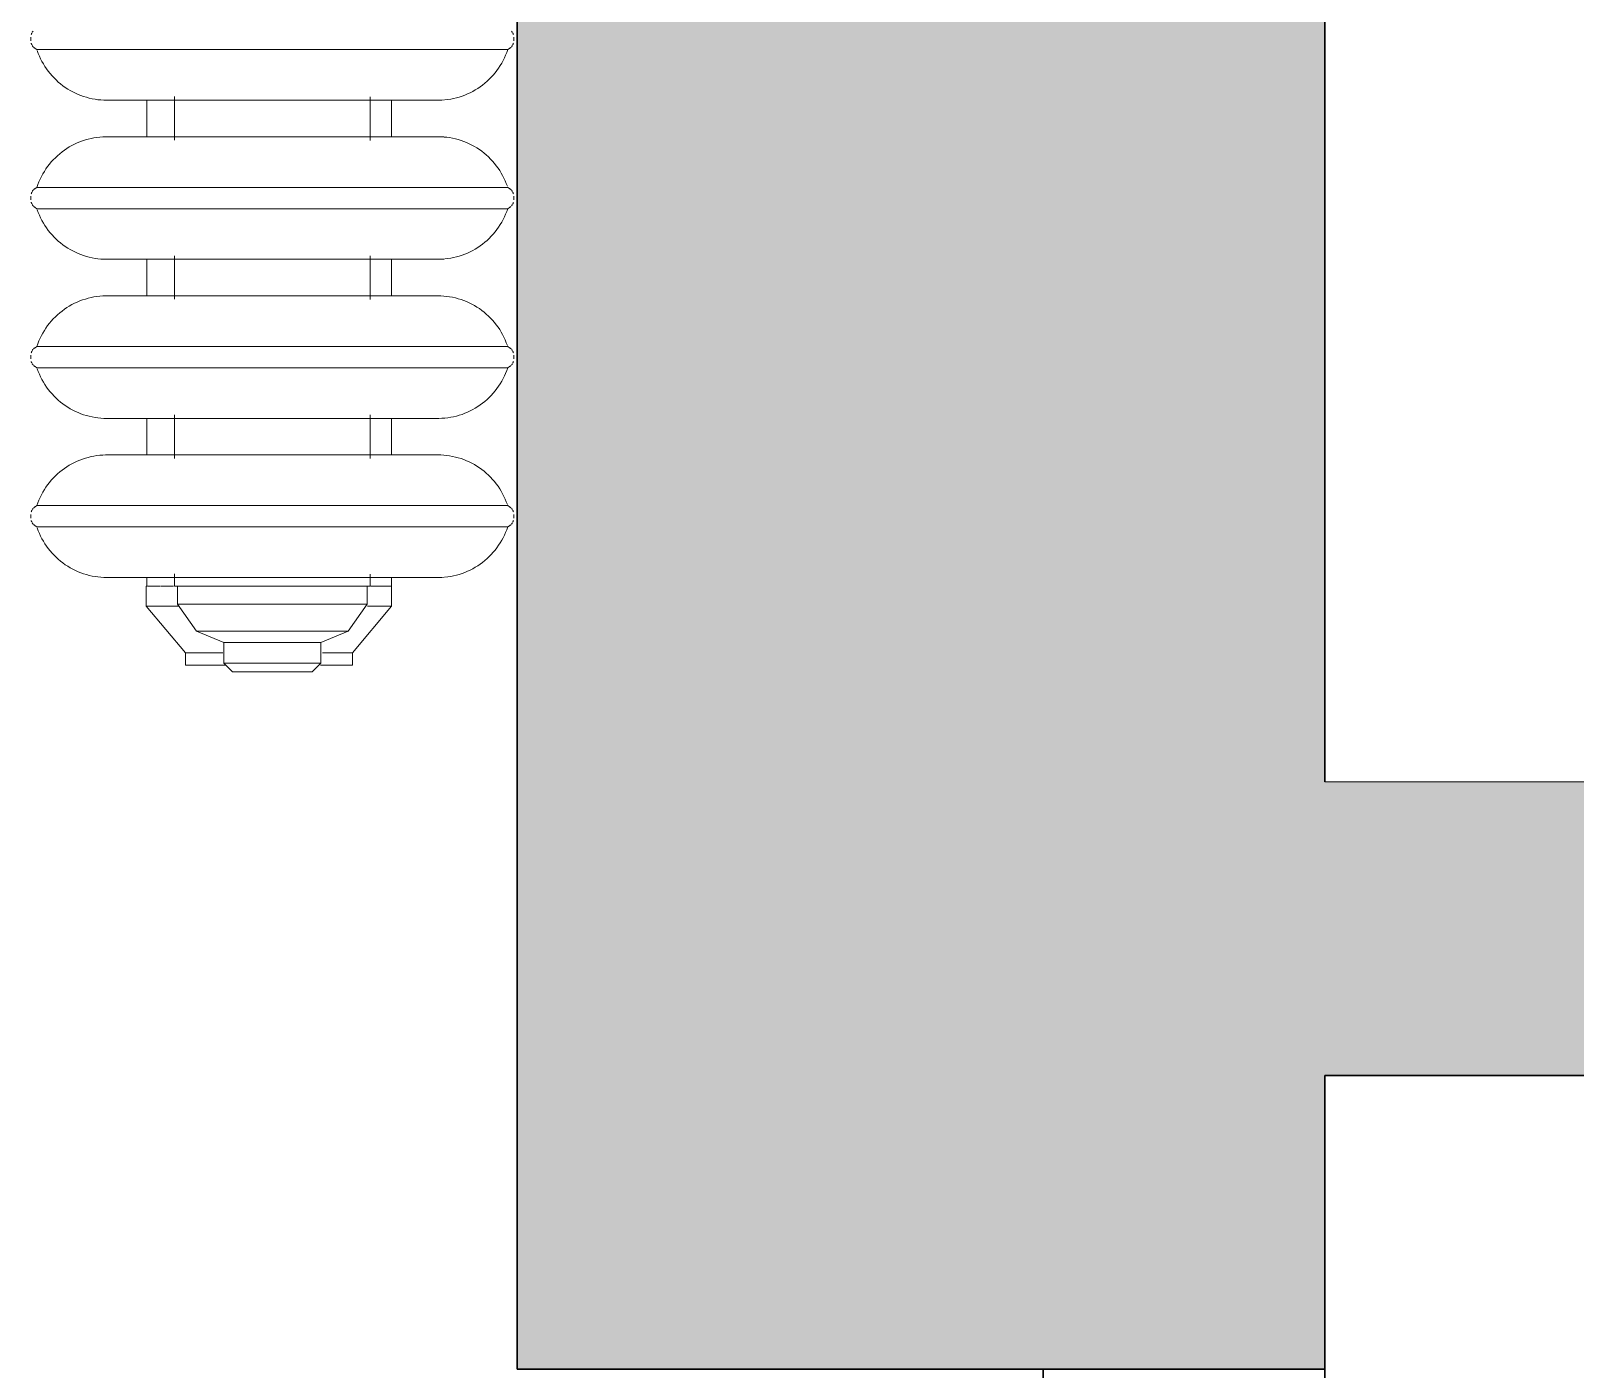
# Model space of a CAD drawing. Header units: inches. Extents: x -4688 to 1542, y -3558 to 978.
# Drawn here: x 454.34 to 485.89, y 430.76 to 458.1 of the extents above; entities that cross this region are included whole.
import ezdxf

# ---------------------------------------------------------------- set-up
doc = ezdxf.new("R2010")
doc.units = ezdxf.units.IN
doc.header["$MEASUREMENT"] = 0
for name, color, linetype, lineweight in [('A-DOOR', 31, 'Continuous', 18), ('A-DOOR-FRAM', 31, 'Continuous', 30), ('A-GENM', 13, 'Continuous', 9), ('A-WALL', 113, 'Continuous', 18), ('A-WALL-PATT', 111, 'Continuous', 18)]:
    doc.layers.add(name, color=color, linetype=linetype, lineweight=lineweight)

# ---------------------------------------------------------------- blocks, each defined once
blk = doc.blocks.new('Single Flush - D2 2_8_ X 8_-7364777-1st Floor Power _ Signal')
at = {"layer": 'A-DOOR', "color": 8, "lineweight": 30}
for p, q in [((-7.826, -29.507), (14.669, -7.013)), ((14.669, -7.013), (15.906, -8.25)), ((15.906, -8.25), (-6.589, -30.745)), ((-6.589, -30.745), (-7.826, -29.507))]:
    blk.add_line(p, q, dxfattribs=at)
at = {"layer": 'A-DOOR', "lineweight": 9}
blk.add_arc((15.906, -8.25), 31.812, 179.5, 225, dxfattribs=at)
at = {"layer": 'A-DOOR-FRAM', "color": 8}
for p, q in [((-18, -2.5), (-18, -8.25)), ((-18, -2.5), (-16, -2.5)), ((-16, -2.5), (-16, -8.25)), ((16, -2.5), (16, -8.25)), ((16, -2.5), (18, -2.5)), ((18, -2.5), (18, -8.25)), ((-18, -8.25), (-16, -8.25)), ((16, -8.25), (18, -8.25))]:
    blk.add_line(p, q, dxfattribs=at)
blk = doc.blocks.new('Cast_Iron_Radiator_8182 - Cast_Iron_Radiator_8182-V99-1st Floor Power _ Signal')
at = {"layer": 'A-GENM'}
for p, q in [((-5.943, 4.848), (-5.968, 4.809)), ((-5.968, 1), (-5.968, 4.809)), ((-5.75, 4.933), (-5.787, 4.933)), ((-5.713, 4.933), (-5.75, 4.933)), ((-5.532, 4.809), (-5.557, 4.848)), ((-5.532, 1), (-5.532, 4.809)), ((-2.693, 4.848), (-2.718, 4.809)), ((-2.718, 1), (-2.718, 4.809)), ((-2.5, 4.933), (-2.537, 4.933)), ((-2.463, 4.933), (-2.5, 4.933)), ((-2.282, 4.809), (-2.307, 4.848)), ((-2.282, 1), (-2.282, 4.809)), ((0.557, 4.848), (0.532, 4.809)), ((0.532, 1), (0.532, 4.809)), ((0.75, 4.933), (0.713, 4.933)), ((0.787, 4.933), (0.75, 4.933)), ((0.968, 4.809), (0.943, 4.848)), ((0.968, 1), (0.968, 4.809)), ((3.807, 4.848), (3.782, 4.809)), ((3.782, 1), (3.782, 4.809)), ((4, 4.933), (3.963, 4.933)), ((4.037, 4.933), (4, 4.933)), ((-7.584, 2.575), (-8.542, 1.771)), ((-7.179, 2.575), (-7.584, 2.575)), ((-7.584, 1.924), (-7.584, 2.575)), ((-7.179, 2.575), (-7.179, 2.565)), ((-6.997, 2.562), (-7.179, 2.562)), ((-7.179, 2.436), (-7.179, 2.551)), ((-3.747, 2.562), (-4.503, 2.562)), ((-0.497, 2.562), (-1.253, 2.562)), ((2.753, 2.562), (1.997, 2.562)), ((-7.179, 2.452), (-7.179, 2.301)), ((-7.179, 2.017), (-7.179, 2.287)), ((-7.545, 1.935), (-8.095, 1.55)), ((-7.179, 1.935), (-7.545, 1.935)), ((-7.545, 1.935), (-7.545, -1.935)), ((-6.928, 2), (-7.179, 2)), ((-7.179, -2), (-7.179, 2)), ((-3.678, 2), (-4.568, 2)), ((-0.428, 2), (-1.318, 2)), ((2.822, 2), (1.932, 2)), ((-8.542, 1.771), (-8.792, 1.771)), ((-8.792, 1.771), (-8.792, 0.961)), ((-8.542, 1.771), (-8.542, 1.008)), ((-8.095, 1.55), (-8.331, 0.993)), ((-8.095, 1.55), (-8.095, -1.55)), ((-8.753, 0.993), (-8.929, 0.816)), ((-8.331, 0.993), (-8.753, 0.993)), ((-8.753, 0.993), (-8.753, -0.993)), ((-8.331, 0.993), (-8.331, -0.993)), ((-7.002, 1), (-7.002, -1)), ((-5.968, -1), (-5.968, 1)), ((-5.532, -1), (-5.532, 1)), ((-4.498, -1), (-4.498, 1)), ((-3.752, 1), (-3.752, -1)), ((-2.718, -1), (-2.718, 1)), ((-2.282, -1), (-2.282, 1)), ((-1.248, -1), (-1.248, 1)), ((-0.502, 1), (-0.502, -1)), ((0.532, -1), (0.532, 1)), ((0.968, -1), (0.968, 1)), ((2.002, -1), (2.002, 1)), ((2.748, 1), (2.748, -1)), ((3.782, -1), (3.782, 1)), ((-8.929, 0.816), (-8.929, -0.816)), ((-8.929, -0.816), (-8.753, -0.993)), ((-8.792, -0.985), (-8.792, -1.635)), ((-8.753, -0.993), (-8.331, -0.993)), ((-8.542, -1.028), (-8.542, -1.635)), ((-8.331, -0.993), (-8.095, -1.55)), ((-5.968, -4.809), (-5.968, -1)), ((-5.532, -4.809), (-5.532, -1)), ((-2.718, -4.809), (-2.718, -1)), ((-2.282, -4.809), (-2.282, -1)), ((0.532, -4.809), (0.532, -1)), ((0.968, -4.809), (0.968, -1)), ((3.782, -4.809), (3.782, -1)), ((-8.095, -1.55), (-7.545, -1.935)), ((-8.792, -1.635), (-8.542, -1.635)), ((-8.542, -1.635), (-7.584, -2.438)), ((-7.584, -2.438), (-7.584, -1.944)), ((-7.545, -1.935), (-7.179, -1.935)), ((-7.179, -2), (-6.932, -2)), ((-7.179, -2.188), (-7.179, -2.013)), ((-7.179, -2.192), (-7.179, -2.296)), ((-4.572, -2), (-3.682, -2)), ((-1.322, -2), (-0.432, -2)), ((1.928, -2), (2.818, -2)), ((-7.584, -2.438), (-7.179, -2.438)), ((-7.179, -2.438), (-7.179, -2.291)), ((-7.179, -2.438), (-6.996, -2.438)), ((-4.501, -2.438), (-3.746, -2.438)), ((-1.251, -2.438), (-0.496, -2.438)), ((1.999, -2.438), (2.754, -2.438)), ((-5.968, -4.809), (-5.943, -4.848)), ((-5.787, -4.933), (-5.75, -4.933)), ((-5.75, -4.933), (-5.713, -4.933)), ((-5.557, -4.848), (-5.532, -4.809)), ((-2.718, -4.809), (-2.693, -4.848)), ((-2.537, -4.933), (-2.5, -4.933)), ((-2.5, -4.933), (-2.463, -4.933)), ((-2.307, -4.848), (-2.282, -4.809)), ((0.532, -4.809), (0.557, -4.848)), ((0.713, -4.933), (0.75, -4.933)), ((0.75, -4.933), (0.787, -4.933)), ((0.943, -4.848), (0.968, -4.809)), ((3.782, -4.809), (3.807, -4.848)), ((3.963, -4.933), (4, -4.933)), ((4, -4.933), (4.037, -4.933))]:
    blk.add_line(p, q, dxfattribs=at)
at = {"layer": 'A-GENM', "flags": 128}
for points in [[(-7.002, 3.383), (-7.001, 3.443), (-6.997, 3.503), (-6.991, 3.563), (-6.983, 3.622), (-6.972, 3.681), (-6.959, 3.74), (-6.943, 3.798), (-6.926, 3.855), (-6.906, 3.911), (-6.883, 3.967), (-6.859, 4.022), (-6.832, 4.076), (-6.804, 4.128), (-6.773, 4.18), (-6.74, 4.23), (-6.705, 4.279), (-6.668, 4.326), (-6.63, 4.372), (-6.589, 4.416), (-6.547, 4.459), (-6.503, 4.5), (-6.458, 4.539), (-6.411, 4.576), (-6.362, 4.612), (-6.312, 4.645), (-6.261, 4.677), (-6.209, 4.706), (-6.155, 4.733), (-6.101, 4.758), (-6.045, 4.781), (-5.989, 4.802)], [(-5.943, 4.848), (-5.938, 4.854), (-5.934, 4.86), (-5.929, 4.866), (-5.925, 4.872), (-5.919, 4.877)], [(-5.909, 4.887), (-5.903, 4.892), (-5.897, 4.896), (-5.891, 4.901), (-5.885, 4.905)], [(-5.872, 4.912), (-5.865, 4.915), (-5.858, 4.918), (-5.851, 4.921), (-5.844, 4.924), (-5.837, 4.926)], [(-5.662, 4.925), (-5.655, 4.923), (-5.648, 4.921), (-5.641, 4.918), (-5.634, 4.915), (-5.627, 4.912)], [(-5.614, 4.904), (-5.608, 4.9), (-5.602, 4.896), (-5.596, 4.891), (-5.591, 4.887)], [(-5.58, 4.876), (-5.575, 4.871), (-5.57, 4.865), (-5.565, 4.859), (-5.561, 4.854), (-5.557, 4.848)], [(-5.532, 4.809), (-5.475, 4.789), (-5.419, 4.767), (-5.365, 4.743), (-5.311, 4.716), (-5.258, 4.688), (-5.206, 4.657), (-5.156, 4.624), (-5.107, 4.59), (-5.059, 4.553), (-5.013, 4.515), (-4.969, 4.474), (-4.926, 4.432), (-4.885, 4.389), (-4.846, 4.343), (-4.808, 4.296), (-4.773, 4.248), (-4.739, 4.198), (-4.707, 4.147), (-4.678, 4.095), (-4.651, 4.042), (-4.625, 3.987), (-4.602, 3.932), (-4.581, 3.876), (-4.563, 3.819), (-4.547, 3.761), (-4.533, 3.703), (-4.521, 3.644), (-4.512, 3.585), (-4.505, 3.525), (-4.5, 3.465), (-4.498, 3.405), (-4.498, 3.383)], [(-3.752, 3.383), (-3.751, 3.443), (-3.747, 3.503), (-3.741, 3.563), (-3.733, 3.622), (-3.722, 3.681), (-3.709, 3.74), (-3.693, 3.798), (-3.676, 3.855), (-3.656, 3.911), (-3.633, 3.967), (-3.609, 4.022), (-3.582, 4.076), (-3.554, 4.128), (-3.523, 4.18), (-3.49, 4.23), (-3.455, 4.279), (-3.418, 4.326), (-3.38, 4.372), (-3.339, 4.416), (-3.297, 4.459), (-3.253, 4.5), (-3.208, 4.539), (-3.161, 4.576), (-3.112, 4.612), (-3.062, 4.645), (-3.011, 4.677), (-2.959, 4.706), (-2.905, 4.733), (-2.851, 4.758), (-2.795, 4.781), (-2.739, 4.802)], [(-2.693, 4.848), (-2.688, 4.854), (-2.684, 4.86), (-2.679, 4.866), (-2.675, 4.872), (-2.669, 4.877)], [(-2.659, 4.887), (-2.653, 4.892), (-2.647, 4.896), (-2.641, 4.901), (-2.635, 4.905)], [(-2.622, 4.912), (-2.615, 4.915), (-2.608, 4.918), (-2.601, 4.921), (-2.594, 4.924), (-2.587, 4.926)], [(-2.412, 4.925), (-2.405, 4.923), (-2.398, 4.921), (-2.391, 4.918), (-2.384, 4.915), (-2.377, 4.912)], [(-2.364, 4.904), (-2.358, 4.9), (-2.352, 4.896), (-2.346, 4.891), (-2.341, 4.887)], [(-2.33, 4.876), (-2.325, 4.871), (-2.32, 4.865), (-2.315, 4.859), (-2.311, 4.854), (-2.307, 4.848)], [(-2.282, 4.809), (-2.225, 4.789), (-2.169, 4.767), (-2.115, 4.743), (-2.061, 4.716), (-2.008, 4.688), (-1.956, 4.657), (-1.906, 4.624), (-1.857, 4.59), (-1.809, 4.553), (-1.763, 4.515), (-1.719, 4.474), (-1.676, 4.432), (-1.635, 4.389), (-1.596, 4.343), (-1.558, 4.296), (-1.523, 4.248), (-1.489, 4.198), (-1.457, 4.147), (-1.428, 4.095), (-1.401, 4.042), (-1.375, 3.987), (-1.352, 3.932), (-1.331, 3.876), (-1.313, 3.819), (-1.297, 3.761), (-1.283, 3.703), (-1.271, 3.644), (-1.262, 3.585), (-1.255, 3.525), (-1.25, 3.465), (-1.248, 3.405), (-1.248, 3.383)], [(-0.502, 3.383), (-0.501, 3.443), (-0.497, 3.503), (-0.491, 3.563), (-0.483, 3.622), (-0.472, 3.681), (-0.459, 3.74), (-0.443, 3.798), (-0.426, 3.855), (-0.406, 3.911), (-0.383, 3.967), (-0.359, 4.022), (-0.332, 4.076), (-0.304, 4.128), (-0.273, 4.18), (-0.24, 4.23), (-0.205, 4.279), (-0.168, 4.326), (-0.13, 4.372), (-0.089, 4.416), (-0.047, 4.459), (-0.003, 4.5), (0.042, 4.539), (0.089, 4.576), (0.138, 4.612), (0.188, 4.645), (0.239, 4.677), (0.291, 4.706), (0.345, 4.733), (0.399, 4.758), (0.455, 4.781), (0.511, 4.802)], [(0.557, 4.848), (0.562, 4.854), (0.566, 4.86), (0.571, 4.866), (0.575, 4.872), (0.581, 4.877)], [(0.591, 4.887), (0.597, 4.892), (0.603, 4.896), (0.609, 4.901), (0.615, 4.905)], [(0.628, 4.912), (0.635, 4.915), (0.642, 4.918), (0.649, 4.921), (0.656, 4.924), (0.663, 4.926)], [(0.838, 4.925), (0.845, 4.923), (0.852, 4.921), (0.859, 4.918), (0.866, 4.915), (0.873, 4.912)], [(0.886, 4.904), (0.892, 4.9), (0.898, 4.896), (0.904, 4.891), (0.909, 4.887)], [(0.92, 4.876), (0.925, 4.871), (0.93, 4.865), (0.935, 4.859), (0.939, 4.854), (0.943, 4.848)], [(0.968, 4.809), (1.025, 4.789), (1.081, 4.767), (1.135, 4.743), (1.189, 4.716), (1.242, 4.688), (1.294, 4.657), (1.344, 4.624), (1.393, 4.59), (1.441, 4.553), (1.487, 4.515), (1.531, 4.474), (1.574, 4.432), (1.615, 4.389), (1.654, 4.343), (1.692, 4.296), (1.727, 4.248), (1.761, 4.198), (1.793, 4.147), (1.822, 4.095), (1.849, 4.042), (1.875, 3.987), (1.898, 3.932), (1.919, 3.876), (1.937, 3.819), (1.953, 3.761), (1.967, 3.703), (1.979, 3.644), (1.988, 3.585), (1.995, 3.525), (2, 3.465), (2.002, 3.405), (2.002, 3.383)], [(2.748, 3.383), (2.749, 3.443), (2.753, 3.503), (2.759, 3.563), (2.767, 3.622), (2.778, 3.681), (2.791, 3.74), (2.807, 3.798), (2.824, 3.855), (2.844, 3.911), (2.867, 3.967), (2.891, 4.022), (2.918, 4.076), (2.946, 4.128), (2.977, 4.18), (3.01, 4.23), (3.045, 4.279), (3.082, 4.326), (3.12, 4.372), (3.161, 4.416), (3.203, 4.459), (3.247, 4.5), (3.292, 4.539), (3.339, 4.576), (3.388, 4.612), (3.438, 4.645), (3.489, 4.677), (3.541, 4.706), (3.595, 4.733), (3.649, 4.758), (3.705, 4.781), (3.761, 4.802)], [(3.807, 4.848), (3.812, 4.854), (3.816, 4.86), (3.821, 4.866), (3.825, 4.872), (3.831, 4.877)], [(3.841, 4.887), (3.847, 4.892), (3.853, 4.896), (3.859, 4.901), (3.865, 4.905)], [(3.878, 4.912), (3.885, 4.915), (3.892, 4.918), (3.899, 4.921), (3.906, 4.924), (3.913, 4.926)], [(4.088, 4.925), (4.095, 4.923), (4.102, 4.921), (4.109, 4.918), (4.116, 4.915), (4.123, 4.912)], [(4.136, 4.904), (4.142, 4.9), (4.148, 4.896), (4.154, 4.891), (4.159, 4.887)], [(-7.002, 3.383), (-7.002, 3.381), (-7.002, 3.375), (-7.002, 3.366), (-7.002, 3.353), (-7.002, 3.336), (-7.002, 3.315), (-7.002, 3.29), (-7.002, 3.262), (-7.002, 3.23), (-7.002, 3.195), (-7.002, 3.156), (-7.002, 3.114), (-7.002, 3.068), (-7.002, 3.019), (-7.002, 2.967), (-7.002, 2.911), (-7.002, 2.853), (-7.002, 2.792), (-7.002, 2.727), (-7.002, 2.66), (-7.002, 2.591), (-7.002, 2.518), (-7.002, 2.444), (-7.002, 2.367), (-7.002, 2.288), (-7.002, 2.206), (-7.002, 2.123), (-7.002, 2.038), (-7.002, 1.952), (-7.002, 1.864), (-7.002, 1.774), (-7.002, 1.683), (-7.002, 1.591), (-7.002, 1.499), (-7.002, 1.405), (-7.002, 1.311), (-7.002, 1.216), (-7.002, 1.121), (-7.002, 1.026), (-7.002, 1)], [(-7.002, 2.571), (-7.002, 2.642), (-7.002, 2.71), (-7.002, 2.775), (-7.002, 2.837), (-7.002, 2.896), (-7.002, 2.952), (-7.002, 3.005), (-7.002, 3.055), (-7.002, 3.102), (-7.002, 3.145), (-7.002, 3.185), (-7.002, 3.221), (-7.002, 3.254), (-7.002, 3.283), (-7.002, 3.309), (-7.002, 3.33), (-7.002, 3.348), (-7.002, 3.363), (-7.002, 3.373), (-7.002, 3.38), (-7.002, 3.383), (-7.002, 3.383)], [(-4.498, 1), (-4.498, 1.095), (-4.498, 1.19), (-4.498, 1.285), (-4.498, 1.38), (-4.498, 1.473), (-4.498, 1.566), (-4.498, 1.659), (-4.498, 1.75), (-4.498, 1.839), (-4.498, 1.928), (-4.498, 2.015), (-4.498, 2.1), (-4.498, 2.184), (-4.498, 2.266), (-4.498, 2.346), (-4.498, 2.423), (-4.498, 2.498), (-4.498, 2.571), (-4.498, 2.642), (-4.498, 2.71), (-4.498, 2.775), (-4.498, 2.837), (-4.498, 2.896), (-4.498, 2.952), (-4.498, 3.005), (-4.498, 3.055), (-4.498, 3.102), (-4.498, 3.145), (-4.498, 3.185), (-4.498, 3.221), (-4.498, 3.254), (-4.498, 3.283), (-4.498, 3.309), (-4.498, 3.33), (-4.498, 3.348), (-4.498, 3.363), (-4.498, 3.373), (-4.498, 3.38), (-4.498, 3.383), (-4.498, 3.383)], [(-4.498, 3.383), (-4.498, 3.381), (-4.498, 3.375), (-4.498, 3.366), (-4.498, 3.353), (-4.498, 3.336), (-4.498, 3.315), (-4.498, 3.29), (-4.498, 3.262), (-4.498, 3.23), (-4.498, 3.195), (-4.498, 3.156), (-4.498, 3.114), (-4.498, 3.068), (-4.498, 3.019), (-4.498, 2.967), (-4.498, 2.911), (-4.498, 2.853), (-4.498, 2.792), (-4.498, 2.727), (-4.498, 2.66), (-4.498, 2.591), (-4.498, 2.562)], [(-3.752, 3.383), (-3.752, 3.381), (-3.752, 3.375), (-3.752, 3.366), (-3.752, 3.353), (-3.752, 3.336), (-3.752, 3.315), (-3.752, 3.29), (-3.752, 3.262), (-3.752, 3.23), (-3.752, 3.195), (-3.752, 3.156), (-3.752, 3.114), (-3.752, 3.068), (-3.752, 3.019), (-3.752, 2.967), (-3.752, 2.911), (-3.752, 2.853), (-3.752, 2.792), (-3.752, 2.727), (-3.752, 2.66), (-3.752, 2.591), (-3.752, 2.518), (-3.752, 2.444), (-3.752, 2.367), (-3.752, 2.288), (-3.752, 2.206), (-3.752, 2.123), (-3.752, 2.038), (-3.752, 1.952), (-3.752, 1.864), (-3.752, 1.774), (-3.752, 1.683), (-3.752, 1.591), (-3.752, 1.499), (-3.752, 1.405), (-3.752, 1.311), (-3.752, 1.216), (-3.752, 1.121), (-3.752, 1.026), (-3.752, 1)], [(-3.752, 2.571), (-3.752, 2.642), (-3.752, 2.71), (-3.752, 2.775), (-3.752, 2.837), (-3.752, 2.896), (-3.752, 2.952), (-3.752, 3.005), (-3.752, 3.055), (-3.752, 3.102), (-3.752, 3.145), (-3.752, 3.185), (-3.752, 3.221), (-3.752, 3.254), (-3.752, 3.283), (-3.752, 3.309), (-3.752, 3.33), (-3.752, 3.348), (-3.752, 3.363), (-3.752, 3.373), (-3.752, 3.38), (-3.752, 3.383), (-3.752, 3.383)], [(-1.248, 1), (-1.248, 1.095), (-1.248, 1.19), (-1.248, 1.285), (-1.248, 1.38), (-1.248, 1.473), (-1.248, 1.566), (-1.248, 1.659), (-1.248, 1.75), (-1.248, 1.839), (-1.248, 1.928), (-1.248, 2.015), (-1.248, 2.1), (-1.248, 2.184), (-1.248, 2.266), (-1.248, 2.346), (-1.248, 2.423), (-1.248, 2.498), (-1.248, 2.571), (-1.248, 2.642), (-1.248, 2.71), (-1.248, 2.775), (-1.248, 2.837), (-1.248, 2.896), (-1.248, 2.952), (-1.248, 3.005), (-1.248, 3.055), (-1.248, 3.102), (-1.248, 3.145), (-1.248, 3.185), (-1.248, 3.221), (-1.248, 3.254), (-1.248, 3.283), (-1.248, 3.309), (-1.248, 3.33), (-1.248, 3.348), (-1.248, 3.363), (-1.248, 3.373), (-1.248, 3.38), (-1.248, 3.383), (-1.248, 3.383)], [(-1.248, 3.383), (-1.248, 3.381), (-1.248, 3.375), (-1.248, 3.366), (-1.248, 3.353), (-1.248, 3.336), (-1.248, 3.315), (-1.248, 3.29), (-1.248, 3.262), (-1.248, 3.23), (-1.248, 3.195), (-1.248, 3.156), (-1.248, 3.114), (-1.248, 3.068), (-1.248, 3.019), (-1.248, 2.967), (-1.248, 2.911), (-1.248, 2.853), (-1.248, 2.792), (-1.248, 2.727), (-1.248, 2.66), (-1.248, 2.591), (-1.248, 2.562)], [(-0.502, 3.383), (-0.502, 3.381), (-0.502, 3.375), (-0.502, 3.366), (-0.502, 3.353), (-0.502, 3.336), (-0.502, 3.315), (-0.502, 3.29), (-0.502, 3.262), (-0.502, 3.23), (-0.502, 3.195), (-0.502, 3.156), (-0.502, 3.114), (-0.502, 3.068), (-0.502, 3.019), (-0.502, 2.967), (-0.502, 2.911), (-0.502, 2.853), (-0.502, 2.792), (-0.502, 2.727), (-0.502, 2.66), (-0.502, 2.591), (-0.502, 2.518), (-0.502, 2.444), (-0.502, 2.367), (-0.502, 2.288), (-0.502, 2.206), (-0.502, 2.123), (-0.502, 2.038), (-0.502, 1.952), (-0.502, 1.864), (-0.502, 1.774), (-0.502, 1.683), (-0.502, 1.591), (-0.502, 1.499), (-0.502, 1.405), (-0.502, 1.311), (-0.502, 1.216), (-0.502, 1.121), (-0.502, 1.026), (-0.502, 1)], [(-0.502, 2.571), (-0.502, 2.642), (-0.502, 2.71), (-0.502, 2.775), (-0.502, 2.837), (-0.502, 2.896), (-0.502, 2.952), (-0.502, 3.005), (-0.502, 3.055), (-0.502, 3.102), (-0.502, 3.145), (-0.502, 3.185), (-0.502, 3.221), (-0.502, 3.254), (-0.502, 3.283), (-0.502, 3.309), (-0.502, 3.33), (-0.502, 3.348), (-0.502, 3.363), (-0.502, 3.373), (-0.502, 3.38), (-0.502, 3.383), (-0.502, 3.383)], [(2.002, 1), (2.002, 1.095), (2.002, 1.19), (2.002, 1.285), (2.002, 1.38), (2.002, 1.473), (2.002, 1.566), (2.002, 1.659), (2.002, 1.75), (2.002, 1.839), (2.002, 1.928), (2.002, 2.015), (2.002, 2.1), (2.002, 2.184), (2.002, 2.266), (2.002, 2.346), (2.002, 2.423), (2.002, 2.498), (2.002, 2.571), (2.002, 2.642), (2.002, 2.71), (2.002, 2.775), (2.002, 2.837), (2.002, 2.896), (2.002, 2.952), (2.002, 3.005), (2.002, 3.055), (2.002, 3.102), (2.002, 3.145), (2.002, 3.185), (2.002, 3.221), (2.002, 3.254), (2.002, 3.283), (2.002, 3.309), (2.002, 3.33), (2.002, 3.348), (2.002, 3.363), (2.002, 3.373), (2.002, 3.38), (2.002, 3.383), (2.002, 3.383)], [(2.002, 3.383), (2.002, 3.381), (2.002, 3.375), (2.002, 3.366), (2.002, 3.353), (2.002, 3.336), (2.002, 3.315), (2.002, 3.29), (2.002, 3.262), (2.002, 3.23), (2.002, 3.195), (2.002, 3.156), (2.002, 3.114), (2.002, 3.068), (2.002, 3.019), (2.002, 2.967), (2.002, 2.911), (2.002, 2.853), (2.002, 2.792), (2.002, 2.727), (2.002, 2.66), (2.002, 2.591), (2.002, 2.562)], [(2.748, 3.383), (2.748, 3.381), (2.748, 3.375), (2.748, 3.366), (2.748, 3.353), (2.748, 3.336), (2.748, 3.315), (2.748, 3.29), (2.748, 3.262), (2.748, 3.23), (2.748, 3.195), (2.748, 3.156), (2.748, 3.114), (2.748, 3.068), (2.748, 3.019), (2.748, 2.967), (2.748, 2.911), (2.748, 2.853), (2.748, 2.792), (2.748, 2.727), (2.748, 2.66), (2.748, 2.591), (2.748, 2.518), (2.748, 2.444), (2.748, 2.367), (2.748, 2.288), (2.748, 2.206), (2.748, 2.123), (2.748, 2.038), (2.748, 1.952), (2.748, 1.864), (2.748, 1.774), (2.748, 1.683), (2.748, 1.591), (2.748, 1.499), (2.748, 1.405), (2.748, 1.311), (2.748, 1.216), (2.748, 1.121), (2.748, 1.026), (2.748, 1)], [(2.748, 2.571), (2.748, 2.642), (2.748, 2.71), (2.748, 2.775), (2.748, 2.837), (2.748, 2.896), (2.748, 2.952), (2.748, 3.005), (2.748, 3.055), (2.748, 3.102), (2.748, 3.145), (2.748, 3.185), (2.748, 3.221), (2.748, 3.254), (2.748, 3.283), (2.748, 3.309), (2.748, 3.33), (2.748, 3.348), (2.748, 3.363), (2.748, 3.373), (2.748, 3.38), (2.748, 3.383), (2.748, 3.383)], [(-7.002, -1), (-7.002, -1.095), (-7.002, -1.19), (-7.002, -1.285), (-7.002, -1.38), (-7.002, -1.473), (-7.002, -1.566), (-7.002, -1.659), (-7.002, -1.75), (-7.002, -1.839), (-7.002, -1.928), (-7.002, -2.015), (-7.002, -2.1), (-7.002, -2.184), (-7.002, -2.266), (-7.002, -2.346), (-7.002, -2.423), (-7.002, -2.498), (-7.002, -2.571), (-7.002, -2.642), (-7.002, -2.71), (-7.002, -2.775), (-7.002, -2.837), (-7.002, -2.896), (-7.002, -2.952), (-7.002, -3.005), (-7.002, -3.055), (-7.002, -3.102), (-7.002, -3.145), (-7.002, -3.185), (-7.002, -3.221), (-7.002, -3.254), (-7.002, -3.283), (-7.002, -3.309), (-7.002, -3.33), (-7.002, -3.348), (-7.002, -3.363), (-7.002, -3.373), (-7.002, -3.38), (-7.002, -3.383), (-7.002, -3.383)], [(-4.498, -3.383), (-4.498, -3.381), (-4.498, -3.375), (-4.498, -3.366), (-4.498, -3.353), (-4.498, -3.336), (-4.498, -3.315), (-4.498, -3.29), (-4.498, -3.262), (-4.498, -3.23), (-4.498, -3.195), (-4.498, -3.156), (-4.498, -3.114), (-4.498, -3.068), (-4.498, -3.019), (-4.498, -2.967), (-4.498, -2.911), (-4.498, -2.853), (-4.498, -2.792), (-4.498, -2.727), (-4.498, -2.66), (-4.498, -2.591), (-4.498, -2.518), (-4.498, -2.444), (-4.498, -2.367), (-4.498, -2.288), (-4.498, -2.206), (-4.498, -2.123), (-4.498, -2.038), (-4.498, -1.952), (-4.498, -1.864), (-4.498, -1.774), (-4.498, -1.683), (-4.498, -1.591), (-4.498, -1.499), (-4.498, -1.405), (-4.498, -1.311), (-4.498, -1.216), (-4.498, -1.121), (-4.498, -1.026), (-4.498, -1)], [(-3.752, -1), (-3.752, -1.095), (-3.752, -1.19), (-3.752, -1.285), (-3.752, -1.38), (-3.752, -1.473), (-3.752, -1.566), (-3.752, -1.659), (-3.752, -1.75), (-3.752, -1.839), (-3.752, -1.928), (-3.752, -2.015), (-3.752, -2.1), (-3.752, -2.184), (-3.752, -2.266), (-3.752, -2.346), (-3.752, -2.423), (-3.752, -2.498), (-3.752, -2.571), (-3.752, -2.642), (-3.752, -2.71), (-3.752, -2.775), (-3.752, -2.837), (-3.752, -2.896), (-3.752, -2.952), (-3.752, -3.005), (-3.752, -3.055), (-3.752, -3.102), (-3.752, -3.145), (-3.752, -3.185), (-3.752, -3.221), (-3.752, -3.254), (-3.752, -3.283), (-3.752, -3.309), (-3.752, -3.33), (-3.752, -3.348), (-3.752, -3.363), (-3.752, -3.373), (-3.752, -3.38), (-3.752, -3.383), (-3.752, -3.383)], [(-1.248, -3.383), (-1.248, -3.381), (-1.248, -3.375), (-1.248, -3.366), (-1.248, -3.353), (-1.248, -3.336), (-1.248, -3.315), (-1.248, -3.29), (-1.248, -3.262), (-1.248, -3.23), (-1.248, -3.195), (-1.248, -3.156), (-1.248, -3.114), (-1.248, -3.068), (-1.248, -3.019), (-1.248, -2.967), (-1.248, -2.911), (-1.248, -2.853), (-1.248, -2.792), (-1.248, -2.727), (-1.248, -2.66), (-1.248, -2.591), (-1.248, -2.518), (-1.248, -2.444), (-1.248, -2.367), (-1.248, -2.288), (-1.248, -2.206), (-1.248, -2.123), (-1.248, -2.038), (-1.248, -1.952), (-1.248, -1.864), (-1.248, -1.774), (-1.248, -1.683), (-1.248, -1.591), (-1.248, -1.499), (-1.248, -1.405), (-1.248, -1.311), (-1.248, -1.216), (-1.248, -1.121), (-1.248, -1.026), (-1.248, -1)], [(-0.502, -1), (-0.502, -1.095), (-0.502, -1.19), (-0.502, -1.285), (-0.502, -1.38), (-0.502, -1.473), (-0.502, -1.566), (-0.502, -1.659), (-0.502, -1.75), (-0.502, -1.839), (-0.502, -1.928), (-0.502, -2.015), (-0.502, -2.1), (-0.502, -2.184), (-0.502, -2.266), (-0.502, -2.346), (-0.502, -2.423), (-0.502, -2.498), (-0.502, -2.571), (-0.502, -2.642), (-0.502, -2.71), (-0.502, -2.775), (-0.502, -2.837), (-0.502, -2.896), (-0.502, -2.952), (-0.502, -3.005), (-0.502, -3.055), (-0.502, -3.102), (-0.502, -3.145), (-0.502, -3.185), (-0.502, -3.221), (-0.502, -3.254), (-0.502, -3.283), (-0.502, -3.309), (-0.502, -3.33), (-0.502, -3.348), (-0.502, -3.363), (-0.502, -3.373), (-0.502, -3.38), (-0.502, -3.383), (-0.502, -3.383)], [(2.002, -3.383), (2.002, -3.381), (2.002, -3.375), (2.002, -3.366), (2.002, -3.353), (2.002, -3.336), (2.002, -3.315), (2.002, -3.29), (2.002, -3.262), (2.002, -3.23), (2.002, -3.195), (2.002, -3.156), (2.002, -3.114), (2.002, -3.068), (2.002, -3.019), (2.002, -2.967), (2.002, -2.911), (2.002, -2.853), (2.002, -2.792), (2.002, -2.727), (2.002, -2.66), (2.002, -2.591), (2.002, -2.518), (2.002, -2.444), (2.002, -2.367), (2.002, -2.288), (2.002, -2.206), (2.002, -2.123), (2.002, -2.038), (2.002, -1.952), (2.002, -1.864), (2.002, -1.774), (2.002, -1.683), (2.002, -1.591), (2.002, -1.499), (2.002, -1.405), (2.002, -1.311), (2.002, -1.216), (2.002, -1.121), (2.002, -1.026), (2.002, -1)], [(2.748, -1), (2.748, -1.095), (2.748, -1.19), (2.748, -1.285), (2.748, -1.38), (2.748, -1.473), (2.748, -1.566), (2.748, -1.659), (2.748, -1.75), (2.748, -1.839), (2.748, -1.928), (2.748, -2.015), (2.748, -2.1), (2.748, -2.184), (2.748, -2.266), (2.748, -2.346), (2.748, -2.423), (2.748, -2.498), (2.748, -2.571), (2.748, -2.642), (2.748, -2.71), (2.748, -2.775), (2.748, -2.837), (2.748, -2.896), (2.748, -2.952), (2.748, -3.005), (2.748, -3.055), (2.748, -3.102), (2.748, -3.145), (2.748, -3.185), (2.748, -3.221), (2.748, -3.254), (2.748, -3.283), (2.748, -3.309), (2.748, -3.33), (2.748, -3.348), (2.748, -3.363), (2.748, -3.373), (2.748, -3.38), (2.748, -3.383), (2.748, -3.383)], [(-7.002, -3.383), (-7.002, -3.381), (-7.002, -3.375), (-7.002, -3.366), (-7.002, -3.353), (-7.002, -3.336), (-7.002, -3.315), (-7.002, -3.29), (-7.002, -3.262), (-7.002, -3.23), (-7.002, -3.195), (-7.002, -3.156), (-7.002, -3.114), (-7.002, -3.068), (-7.002, -3.019), (-7.002, -2.967), (-7.002, -2.911), (-7.002, -2.853), (-7.002, -2.792), (-7.002, -2.727), (-7.002, -2.66), (-7.002, -2.591), (-7.002, -2.518), (-7.002, -2.444)], [(-4.498, -2.438), (-4.498, -2.498), (-4.498, -2.571), (-4.498, -2.642), (-4.498, -2.71), (-4.498, -2.775), (-4.498, -2.837), (-4.498, -2.896), (-4.498, -2.952), (-4.498, -3.005), (-4.498, -3.055), (-4.498, -3.102), (-4.498, -3.145), (-4.498, -3.185), (-4.498, -3.221), (-4.498, -3.254), (-4.498, -3.283), (-4.498, -3.309), (-4.498, -3.33), (-4.498, -3.348), (-4.498, -3.363), (-4.498, -3.373), (-4.498, -3.38), (-4.498, -3.383), (-4.498, -3.383)], [(-3.752, -3.383), (-3.752, -3.381), (-3.752, -3.375), (-3.752, -3.366), (-3.752, -3.353), (-3.752, -3.336), (-3.752, -3.315), (-3.752, -3.29), (-3.752, -3.262), (-3.752, -3.23), (-3.752, -3.195), (-3.752, -3.156), (-3.752, -3.114), (-3.752, -3.068), (-3.752, -3.019), (-3.752, -2.967), (-3.752, -2.911), (-3.752, -2.853), (-3.752, -2.792), (-3.752, -2.727), (-3.752, -2.66), (-3.752, -2.591), (-3.752, -2.518), (-3.752, -2.444)], [(-1.248, -2.438), (-1.248, -2.498), (-1.248, -2.571), (-1.248, -2.642), (-1.248, -2.71), (-1.248, -2.775), (-1.248, -2.837), (-1.248, -2.896), (-1.248, -2.952), (-1.248, -3.005), (-1.248, -3.055), (-1.248, -3.102), (-1.248, -3.145), (-1.248, -3.185), (-1.248, -3.221), (-1.248, -3.254), (-1.248, -3.283), (-1.248, -3.309), (-1.248, -3.33), (-1.248, -3.348), (-1.248, -3.363), (-1.248, -3.373), (-1.248, -3.38), (-1.248, -3.383), (-1.248, -3.383)], [(-0.502, -3.383), (-0.502, -3.381), (-0.502, -3.375), (-0.502, -3.366), (-0.502, -3.353), (-0.502, -3.336), (-0.502, -3.315), (-0.502, -3.29), (-0.502, -3.262), (-0.502, -3.23), (-0.502, -3.195), (-0.502, -3.156), (-0.502, -3.114), (-0.502, -3.068), (-0.502, -3.019), (-0.502, -2.967), (-0.502, -2.911), (-0.502, -2.853), (-0.502, -2.792), (-0.502, -2.727), (-0.502, -2.66), (-0.502, -2.591), (-0.502, -2.518), (-0.502, -2.444)], [(2.002, -2.438), (2.002, -2.498), (2.002, -2.571), (2.002, -2.642), (2.002, -2.71), (2.002, -2.775), (2.002, -2.837), (2.002, -2.896), (2.002, -2.952), (2.002, -3.005), (2.002, -3.055), (2.002, -3.102), (2.002, -3.145), (2.002, -3.185), (2.002, -3.221), (2.002, -3.254), (2.002, -3.283), (2.002, -3.309), (2.002, -3.33), (2.002, -3.348), (2.002, -3.363), (2.002, -3.373), (2.002, -3.38), (2.002, -3.383), (2.002, -3.383)], [(2.748, -3.383), (2.748, -3.381), (2.748, -3.375), (2.748, -3.366), (2.748, -3.353), (2.748, -3.336), (2.748, -3.315), (2.748, -3.29), (2.748, -3.262), (2.748, -3.23), (2.748, -3.195), (2.748, -3.156), (2.748, -3.114), (2.748, -3.068), (2.748, -3.019), (2.748, -2.967), (2.748, -2.911), (2.748, -2.853), (2.748, -2.792), (2.748, -2.727), (2.748, -2.66), (2.748, -2.591), (2.748, -2.518), (2.748, -2.444)], [(-6.996, -3.511), (-7, -3.465), (-7.002, -3.405), (-7.002, -3.383)], [(-4.498, -3.383), (-4.499, -3.443), (-4.503, -3.503), (-4.509, -3.563), (-4.517, -3.622), (-4.528, -3.681), (-4.541, -3.74), (-4.557, -3.798), (-4.574, -3.855), (-4.594, -3.911), (-4.617, -3.967), (-4.641, -4.022), (-4.668, -4.076), (-4.696, -4.128), (-4.727, -4.18), (-4.76, -4.23), (-4.795, -4.279), (-4.832, -4.326), (-4.87, -4.372), (-4.911, -4.416), (-4.953, -4.459), (-4.997, -4.5), (-5.042, -4.539), (-5.089, -4.576), (-5.138, -4.612), (-5.188, -4.645), (-5.239, -4.677), (-5.291, -4.706), (-5.345, -4.733), (-5.399, -4.758), (-5.455, -4.781), (-5.511, -4.802)], [(-2.718, -4.809), (-2.775, -4.789), (-2.831, -4.767), (-2.885, -4.743), (-2.939, -4.716), (-2.992, -4.688), (-3.044, -4.657), (-3.094, -4.624), (-3.143, -4.59), (-3.191, -4.553), (-3.237, -4.515), (-3.281, -4.474), (-3.324, -4.432), (-3.365, -4.389), (-3.404, -4.343), (-3.442, -4.296), (-3.477, -4.248), (-3.511, -4.198), (-3.543, -4.147), (-3.572, -4.095), (-3.599, -4.042), (-3.625, -3.987), (-3.648, -3.932), (-3.669, -3.876), (-3.687, -3.819), (-3.703, -3.761), (-3.717, -3.703), (-3.729, -3.644), (-3.738, -3.585), (-3.745, -3.525), (-3.75, -3.465), (-3.752, -3.405), (-3.752, -3.383)], [(-1.248, -3.383), (-1.249, -3.443), (-1.253, -3.503), (-1.259, -3.563), (-1.267, -3.622), (-1.278, -3.681), (-1.291, -3.74), (-1.307, -3.798), (-1.324, -3.855), (-1.344, -3.911), (-1.367, -3.967), (-1.391, -4.022), (-1.418, -4.076), (-1.446, -4.128), (-1.477, -4.18), (-1.51, -4.23), (-1.545, -4.279), (-1.582, -4.326), (-1.62, -4.372), (-1.661, -4.416), (-1.703, -4.459), (-1.747, -4.5), (-1.792, -4.539), (-1.839, -4.576), (-1.888, -4.612), (-1.938, -4.645), (-1.989, -4.677), (-2.041, -4.706), (-2.095, -4.733), (-2.149, -4.758), (-2.205, -4.781), (-2.261, -4.802)], [(-0.496, -3.511), (-0.5, -3.465), (-0.502, -3.405), (-0.502, -3.383)], [(2.002, -3.383), (2.001, -3.443), (1.997, -3.503)], [(2.754, -3.511), (2.75, -3.465), (2.748, -3.405), (2.748, -3.383)], [(-5.968, -4.809), (-6.025, -4.789), (-6.081, -4.767), (-6.135, -4.743), (-6.189, -4.716), (-6.242, -4.688), (-6.294, -4.657), (-6.344, -4.624), (-6.393, -4.59), (-6.441, -4.553), (-6.487, -4.515), (-6.531, -4.474), (-6.574, -4.432), (-6.615, -4.389), (-6.654, -4.343), (-6.692, -4.296), (-6.727, -4.248), (-6.761, -4.198), (-6.793, -4.147), (-6.822, -4.095), (-6.849, -4.042), (-6.875, -3.987), (-6.898, -3.932), (-6.919, -3.876), (-6.937, -3.819), (-6.953, -3.761), (-6.967, -3.703), (-6.979, -3.644), (-6.988, -3.585), (-6.995, -3.525)], [(0.532, -4.809), (0.475, -4.789), (0.419, -4.767), (0.365, -4.743), (0.311, -4.716), (0.258, -4.688), (0.206, -4.657), (0.156, -4.624), (0.107, -4.59), (0.059, -4.553), (0.013, -4.515), (-0.031, -4.474), (-0.074, -4.432), (-0.115, -4.389), (-0.154, -4.343), (-0.192, -4.296), (-0.227, -4.248), (-0.261, -4.198), (-0.293, -4.147), (-0.322, -4.095), (-0.349, -4.042), (-0.375, -3.987), (-0.398, -3.932), (-0.419, -3.876), (-0.437, -3.819), (-0.453, -3.761), (-0.467, -3.703), (-0.479, -3.644), (-0.488, -3.585), (-0.495, -3.525)], [(1.996, -3.511), (1.991, -3.563), (1.983, -3.622), (1.972, -3.681), (1.959, -3.74), (1.943, -3.798), (1.926, -3.855), (1.906, -3.911), (1.883, -3.967), (1.859, -4.022), (1.832, -4.076), (1.804, -4.128), (1.773, -4.18), (1.74, -4.23), (1.705, -4.279), (1.668, -4.326), (1.63, -4.372), (1.589, -4.416), (1.547, -4.459), (1.503, -4.5), (1.458, -4.539), (1.411, -4.576), (1.362, -4.612), (1.312, -4.645), (1.261, -4.677), (1.209, -4.706), (1.155, -4.733), (1.101, -4.758), (1.045, -4.781), (0.989, -4.802)], [(3.782, -4.809), (3.725, -4.789), (3.669, -4.767), (3.615, -4.743), (3.561, -4.716), (3.508, -4.688), (3.456, -4.657), (3.406, -4.624), (3.357, -4.59), (3.309, -4.553), (3.263, -4.515), (3.219, -4.474), (3.176, -4.432), (3.135, -4.389), (3.096, -4.343), (3.058, -4.296), (3.023, -4.248), (2.989, -4.198), (2.957, -4.147), (2.928, -4.095), (2.901, -4.042), (2.875, -3.987), (2.852, -3.932), (2.831, -3.876), (2.813, -3.819), (2.797, -3.761), (2.783, -3.703), (2.771, -3.644), (2.762, -3.585), (2.755, -3.525)], [(-5.92, -4.876), (-5.925, -4.871), (-5.93, -4.865), (-5.935, -4.859), (-5.939, -4.854), (-5.943, -4.848)], [(-5.886, -4.904), (-5.892, -4.9), (-5.898, -4.896), (-5.904, -4.891), (-5.909, -4.887)], [(-5.838, -4.925), (-5.845, -4.923), (-5.852, -4.921), (-5.859, -4.918), (-5.866, -4.915), (-5.873, -4.912)], [(-5.628, -4.912), (-5.635, -4.915), (-5.642, -4.918), (-5.649, -4.921), (-5.656, -4.924), (-5.663, -4.926)], [(-5.591, -4.887), (-5.597, -4.892), (-5.603, -4.896), (-5.609, -4.901), (-5.615, -4.905)], [(-5.557, -4.848), (-5.562, -4.854), (-5.566, -4.86), (-5.571, -4.866), (-5.575, -4.872), (-5.581, -4.877)], [(-2.67, -4.876), (-2.675, -4.871), (-2.68, -4.865), (-2.685, -4.859), (-2.689, -4.854), (-2.693, -4.848)], [(-2.636, -4.904), (-2.642, -4.9), (-2.648, -4.896), (-2.654, -4.891), (-2.659, -4.887)], [(-2.588, -4.925), (-2.595, -4.923), (-2.602, -4.921), (-2.609, -4.918), (-2.616, -4.915), (-2.623, -4.912)], [(-2.378, -4.912), (-2.385, -4.915), (-2.392, -4.918), (-2.399, -4.921), (-2.406, -4.924), (-2.413, -4.926)], [(-2.341, -4.887), (-2.347, -4.892), (-2.353, -4.896), (-2.359, -4.901), (-2.365, -4.905)], [(-2.307, -4.848), (-2.312, -4.854), (-2.316, -4.86), (-2.321, -4.866), (-2.325, -4.872), (-2.331, -4.877)], [(0.58, -4.876), (0.575, -4.871), (0.57, -4.865), (0.565, -4.859), (0.561, -4.854), (0.557, -4.848)], [(0.614, -4.904), (0.608, -4.9), (0.602, -4.896), (0.596, -4.891), (0.591, -4.887)], [(0.661, -4.925), (0.655, -4.923), (0.648, -4.921), (0.641, -4.918), (0.634, -4.915), (0.627, -4.912)], [(0.872, -4.912), (0.865, -4.915), (0.858, -4.918), (0.851, -4.921), (0.844, -4.924), (0.837, -4.926)], [(0.909, -4.887), (0.903, -4.892), (0.897, -4.896), (0.891, -4.901), (0.885, -4.905)], [(0.943, -4.848), (0.938, -4.854), (0.934, -4.86), (0.929, -4.866), (0.925, -4.872), (0.919, -4.877)], [(3.83, -4.876), (3.825, -4.871), (3.82, -4.865), (3.815, -4.859), (3.811, -4.854), (3.807, -4.848)], [(3.864, -4.904), (3.858, -4.9), (3.852, -4.896), (3.846, -4.891), (3.841, -4.887)], [(3.912, -4.925), (3.905, -4.923), (3.898, -4.921), (3.891, -4.918), (3.884, -4.915), (3.877, -4.912)], [(4.122, -4.912), (4.115, -4.915), (4.108, -4.918), (4.101, -4.921), (4.094, -4.924), (4.087, -4.926)], [(4.159, -4.887), (4.153, -4.892), (4.147, -4.896), (4.141, -4.901), (4.135, -4.905)]]:
    blk.add_lwpolyline(points, dxfattribs=at)

msp = doc.modelspace()

# ---------------------------------------------------------------- hatches: boundary and pattern name
at = {"layer": 'A-WALL-PATT', "lineweight": 9}
h = msp.add_hatch(color=7, dxfattribs=at)
h.paths.add_polyline_path([(480.776, -1.167), (480.776, 123.893), (464.276, 123.893), (464.276, -1.167)], flags=0)
h.paths.add_polyline_path([(480.776, 163.893), (480.776, 167.201), (464.276, 167.201), (464.276, 163.893)], flags=0)
h.paths.add_polyline_path([(464.276, 303.201), (480.776, 303.201), (480.776, 394.759), (464.276, 394.759)], flags=0)
h.paths.add_polyline_path([(464.276, 430.759), (480.776, 430.759), (480.776, 498.759), (464.276, 498.759), (464.276, 441.204)], flags=0)
h.paths.add_polyline_path([(480.776, 534.759), (480.776, 814.521), (464.276, 814.521), (464.276, 534.759)], flags=0)
h = msp.add_hatch(color=7, dxfattribs=at)
h.paths.add_polyline_path([(1087.737, 436.759), (1087.737, 442.759), (1003.737, 442.759), (1003.737, 436.759), (1050.051, 436.759)], flags=0)
h.paths.add_polyline_path([(969.362, 436.759), (969.362, 442.759), (880.487, 442.759), (880.487, 436.759), (942.973, 436.759)], flags=0)
h.paths.add_polyline_path([(835.892, 436.759), (846.487, 436.759), (846.487, 442.759), (679.776, 442.759), (679.776, 436.759), (809.123, 436.759)], flags=0)
h.paths.add_polyline_path([(645.776, 436.759), (645.776, 442.759), (608.401, 442.759), (608.401, 436.759), (621.734, 436.759)], flags=0)
h.paths.add_polyline_path([(568.401, 436.759), (568.401, 442.759), (480.776, 442.759), (480.776, 436.759), (568.194, 436.759)], flags=0)

# ---------------------------------------------------------------- linework, layer by layer
at = {"layer": 'A-WALL', "color": 8, "lineweight": 30}
for p, q in [((464.276, 498.759), (464.276, 430.759)), ((480.776, 442.759), (480.776, 498.759)), ((480.776, 430.759), (480.776, 436.759)), ((480.776, 436.759), (568.401, 436.759)), ((464.276, 430.759), (480.776, 430.759))]:
    msp.add_line(p, q, dxfattribs=at)
at = {"layer": 'A-WALL'}
msp.add_line((480.776, 442.759), (487.276, 442.759), dxfattribs=at)

# ---------------------------------------------------------------- block references
at = {"layer": 'A-DOOR', "rotation": 89.9999999999999}
msp.add_blockref('Single Flush - D2 2_8_ X 8_-7364777-1st Floor Power _ Signal', (472.526, 412.759), dxfattribs=at)
at = {"layer": 'A-GENM', "rotation": 90.00000000000017}
msp.add_blockref('Cast_Iron_Radiator_8182 - Cast_Iron_Radiator_8182-V99-1st Floor Power _ Signal', (459.276, 453.931), dxfattribs=at)

doc.saveas('drawing.dxf')
